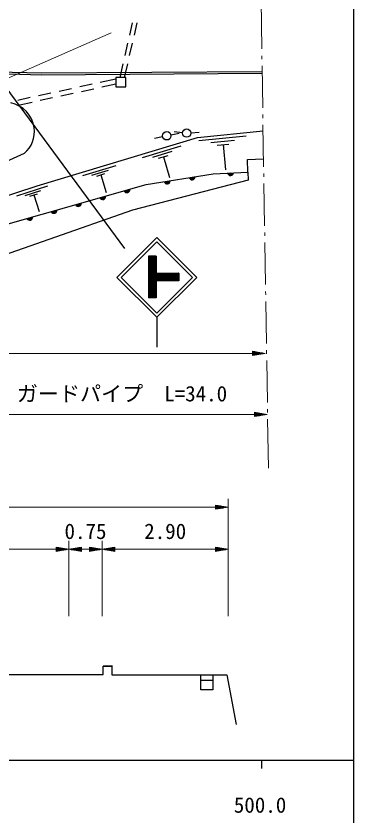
# Model space of a CAD drawing. Units: millimetres, scale not verified. Extents: x 40000 to 680000, y 20000 to 380000.
# Drawn here: x 538861 to 579000, y 198357 to 293400 of the extents above; entities that cross this region are included whole.
import ezdxf
from ezdxf.enums import TextEntityAlignment as Align

# ---------------------------------------------------------------- set-up
doc = ezdxf.new("R2010")
doc.units = ezdxf.units.MM
doc.header["$LTSCALE"] = 1000
for name, color, linetype, lineweight in [('M-BGD', 7, 'Continuous', 25), ('M-BGD-HTXT', 7, 'Continuous', 13), ('M-STR-HTXT', 7, 'Continuous', 13), ('M-STR-STRC', 7, 'Continuous', 25), ('M-STR-STRD', 7, 'Continuous', 25), ('M-TTL-BAND', 7, 'Continuous', 25)]:
    doc.layers.add(name, color=color, linetype=linetype, lineweight=lineweight)
doc.styles.add('ＭＳ ゴシック', font='')
doc.styles.get('ＭＳ ゴシック').set_extended_font_data('MS Gothic')

msp = doc.modelspace()

# ---------------------------------------------------------------- hatches: boundary and pattern name
at = {"layer": 'M-STR-STRC'}
h = msp.add_hatch(dxfattribs=at)
h.set_pattern_fill('USER', color=256, style=0, pattern_type=2)
h.set_pattern_definition([(45, (39932, 386076), (-70.7128, 70.7128), []), (135, (39932, 386076), (-70.71634, -70.71634), [])])
h.paths.add_polyline_path([(558199, 261952), (558199, 262852), (555506, 262852), (555506, 264885), (554606, 264885), (554606, 259920), (555506, 259920), (555506, 261952)])

# ---------------------------------------------------------------- linework, layer by layer
at = {"layer": 'M-BGD'}
for p, q in [((552665, 292599), (552330, 291137)), ((553211, 292604), (552876, 291141)), ((552107, 290162), (551772, 288700)), ((552653, 290167), (552318, 288704)), ((551549, 287726), (551176, 286097)), ((552095, 287730), (551721, 286097)), ((547888, 285296), (546423, 284976)), ((550703, 285909), (548865, 285508)), ((550703, 285294), (549073, 284940)), ((543003, 284232), (541537, 283912)), ((545445, 284764), (543980, 284444)), ((545653, 284195), (544188, 283876)), ((548096, 284727), (546630, 284408)), ((540560, 283700), (539094, 283380)), ((543211, 283663), (541745, 283344)), ((540768, 283131), (539302, 282812)), ((557255, 279269), (558235, 279470)), ((558631, 279539), (557635, 279631)), ((559627, 279527), (560625, 279595)), ((556278, 279056), (555304, 278830)), ((560556, 278597), (566186, 279145)), ((562000, 278359), (564815, 278633)), ((553870, 276592), (558476, 277982)), ((562740, 278052), (564148, 278189)), ((563444, 278120), (563737, 275117)), ((555114, 276632), (557417, 277327)), ((555782, 276499), (556934, 276846)), ((556358, 276673), (557100, 274216)), ((546810, 274461), (550744, 275648)), ((547873, 274496), (549840, 275089)), ((548444, 274382), (549427, 274679)), ((548935, 274530), (549569, 272432)), ((538959, 272026), (542648, 273235)), ((539962, 272082), (541806, 272687)), ((540504, 271987), (541426, 272290)), ((540965, 272139), (541610, 270171)), ((560814, 214493), (562232, 214493))]:
    msp.add_line(p, q, dxfattribs=at)
msp.add_lwpolyline([(551902, 286097), (550703, 286097), (550703, 285001), (551902, 285001)], close=True, dxfattribs=at)
for points in [[(502998, 258323), (529004, 269182), (541370, 273237), (560416, 278985), (568204, 279744)], [(539847, 277074), (533695, 274299), (500047, 260825)], [(566412, 274842), (566357, 276361), (568256, 276444)], [(511812, 258713), (529570, 266336), (554316, 273365), (562270, 274649), (566412, 274842)], [(566412, 274842), (566440, 273903), (552686, 270341), (532801, 263353), (517197, 256863)], [(441522, 210242), (441522, 215163), (461375, 215163), (461375, 216028), (462239, 216028), (462239, 215163), (500003, 215163), (500003, 215948), (510976, 215948), (510976, 215149), (549219, 215149), (549219, 216155), (550327, 216155), (549219, 216155), (550261, 216155), (550261, 215136), (563917, 215136), (565004, 209216)], [(562232, 215136), (562232, 213340), (560814, 213340), (560814, 215136)]]:
    msp.add_lwpolyline(points, dxfattribs=at)
for centre in [(556765, 279169), (559128, 279492)]:
    msp.add_circle(centre, 500, dxfattribs=at)
for centre, radius, start, end in [((537537, 279630), 3520, 8.20375, 78.62095), ((537616, 279685), 3434, 310.51628, 7.49025), ((564338, 274800), 354, 191.46928, 353.87445), ((564338, 274800), 283, 193.69331, 351.65041), ((564338, 274800), 212, 197.43964, 347.90409), ((564338, 274800), 142, 205.15137, 340.19236), ((564338, 274800), 100, 215.46903, 329.8747), ((564338, 274800), 100, 215.46903, 329.8747), ((556803, 273821), 354, 197.96914, 0.37432), ((556803, 273821), 283, 200.19318, 358.15028), ((556803, 273821), 212, 203.9395, 354.40395), ((556803, 273821), 142, 211.65123, 346.69222), ((556803, 273821), 100, 221.9689, 336.37456), ((556803, 273821), 100, 221.9689, 336.37456), ((559765, 274299), 354, 197.96914, 0.37432), ((559765, 274299), 283, 200.19318, 358.15028), ((559765, 274299), 212, 203.9395, 354.40395), ((559765, 274299), 142, 211.65123, 346.69222), ((559765, 274299), 100, 221.9689, 336.37456), ((559765, 274299), 100, 221.9689, 336.37456), ((552029, 272771), 354, 204.65409, 7.05927), ((552029, 272771), 283, 206.87813, 4.83523), ((552029, 272771), 212, 210.62445, 1.0889), ((549143, 271952), 354, 204.65409, 7.05927), ((549143, 271952), 283, 206.87813, 4.83523), ((549143, 271952), 212, 210.62445, 1.0889), ((549143, 271952), 142, 218.33618, 353.37717), ((549143, 271952), 100, 228.65384, 343.05951), ((549143, 271952), 100, 228.65384, 343.05951), ((552029, 272771), 142, 218.33618, 353.37717), ((552029, 272771), 100, 228.65384, 343.05951), ((552029, 272771), 100, 228.65384, 343.05951), ((546257, 271132), 354, 204.65409, 7.05927), ((546257, 271132), 283, 206.87813, 4.83523), ((546257, 271132), 212, 210.62445, 1.0889), ((546257, 271132), 142, 218.33618, 353.37717), ((546257, 271132), 100, 228.65384, 343.05951), ((546257, 271132), 100, 228.65384, 343.05951), ((543371, 270312), 354, 204.65409, 7.05927), ((543371, 270312), 283, 206.87813, 4.83523), ((543371, 270312), 212, 210.62445, 1.0889), ((543371, 270312), 142, 218.33618, 353.37717), ((543371, 270312), 100, 228.65384, 343.05951), ((543371, 270312), 100, 228.65384, 343.05951), ((540485, 269493), 354, 204.65409, 7.05927), ((540485, 269493), 283, 206.87813, 4.83523), ((540485, 269493), 212, 210.62445, 1.0889), ((540485, 269493), 142, 218.33618, 353.37717), ((540485, 269493), 100, 228.65384, 343.05951), ((540485, 269493), 100, 228.65384, 343.05951)]:
    msp.add_arc(centre, radius, start, end, dxfattribs=at)
at = {"layer": 'M-BGD-HTXT'}
for p, q in [((568050, 289480), (567958, 295272)), ((568068, 288280), (568062, 288680)), ((568160, 282481), (568081, 287480)), ((568179, 281281), (568173, 281681)), ((568271, 275482), (568192, 280481)), ((568290, 274282), (568284, 274682)), ((568382, 268483), (568303, 273482)), ((568401, 267283), (568394, 267683)), ((568492, 261483), (568413, 266483)), ((568511, 260284), (568505, 260684)), ((568603, 254484), (568524, 259484)), ((568622, 253284), (568616, 253684)), ((568714, 247485), (568635, 252485)), ((568733, 246285), (568726, 246685)), ((568837, 239694), (568745, 245485))]:
    msp.add_line(p, q, dxfattribs=at)
at = {"layer": 'M-STR-HTXT'}
for p, q in [((423240, 253323), (566933, 253323)), ((568433, 253323), (566933, 253573)), ((566933, 253573), (566933, 253073)), ((567233, 253523), (566933, 253523)), ((566933, 253473), (567533, 253473)), ((567833, 253423), (566933, 253423)), ((566933, 253373), (568133, 253373)), ((568433, 253323), (566933, 253073)), ((568433, 253323), (566933, 253323)), ((566933, 253273), (568133, 253273)), ((567833, 253223), (566933, 253223)), ((566933, 253173), (567533, 253173)), ((567233, 253123), (566933, 253123)), ((568675, 246066), (567175, 246316)), ((567175, 246316), (567175, 245816)), ((567475, 246266), (567175, 246266)), ((567175, 246216), (567775, 246216)), ((568075, 246166), (567175, 246166)), ((535723, 246066), (567175, 246066)), ((567175, 246116), (568375, 246116)), ((568675, 246066), (567175, 245816)), ((568675, 246066), (567175, 246066)), ((567175, 246016), (568375, 246016)), ((568075, 245966), (567175, 245966)), ((567175, 245916), (567775, 245916)), ((567475, 245866), (567175, 245866)), ((564062, 222107), (564062, 236042)), ((512607, 235042), (545129, 235042)), ((545129, 235042), (549098, 235042)), ((549098, 235042), (562562, 235042)), ((564062, 235042), (562562, 235292)), ((562562, 235292), (562562, 234792)), ((562862, 235242), (562562, 235242)), ((562562, 235192), (563162, 235192)), ((563462, 235142), (562562, 235142)), ((562562, 235092), (563762, 235092)), ((564062, 235042), (562562, 234792)), ((564062, 235042), (562562, 235042)), ((562562, 234992), (563762, 234992)), ((563462, 234942), (562562, 234942)), ((562562, 234892), (563162, 234892)), ((562862, 234842), (562562, 234842)), ((545129, 222107), (545129, 231042)), ((549098, 222107), (549098, 231042)), ((514107, 230042), (543629, 230042)), ((545129, 230042), (543629, 230292)), ((543629, 230292), (543629, 229792)), ((543929, 230242), (543629, 230242)), ((543629, 230192), (544229, 230192)), ((544529, 230142), (543629, 230142)), ((543629, 230092), (544829, 230092)), ((545129, 230042), (543629, 229792)), ((545129, 230042), (543629, 230042)), ((545129, 230042), (546629, 230292)), ((545129, 230042), (546629, 229792)), ((545129, 230042), (546629, 230042)), ((546629, 230092), (545429, 230092)), ((545729, 230142), (546629, 230142)), ((546629, 230192), (546029, 230192)), ((546329, 230242), (546629, 230242)), ((546629, 229792), (546629, 230292)), ((546629, 230042), (547598, 230042)), ((549098, 230042), (547598, 230292)), ((547598, 230292), (547598, 229792)), ((547898, 230242), (547598, 230242)), ((547598, 230192), (548198, 230192)), ((548498, 230142), (547598, 230142)), ((547598, 230092), (548798, 230092)), ((549098, 230042), (547598, 229792)), ((549098, 230042), (547598, 230042)), ((549098, 230042), (550598, 230292)), ((549098, 230042), (550598, 229792)), ((549098, 230042), (550598, 230042)), ((550598, 230092), (549398, 230092)), ((549698, 230142), (550598, 230142)), ((550598, 230192), (549998, 230192)), ((550298, 230242), (550598, 230242)), ((550598, 229792), (550598, 230292)), ((550598, 230042), (562562, 230042)), ((564062, 230042), (562562, 230292)), ((562562, 230292), (562562, 229792)), ((562862, 230242), (562562, 230242)), ((562562, 230192), (563162, 230192)), ((563462, 230142), (562562, 230142)), ((562562, 230092), (563762, 230092)), ((564062, 230042), (562562, 229792)), ((564062, 230042), (562562, 230042)), ((543629, 229992), (544829, 229992)), ((544529, 229942), (543629, 229942)), ((543629, 229892), (544229, 229892)), ((543929, 229842), (543629, 229842)), ((546629, 229992), (545429, 229992)), ((545729, 229942), (546629, 229942)), ((546629, 229892), (546029, 229892)), ((546329, 229842), (546629, 229842)), ((547598, 229992), (548798, 229992)), ((548498, 229942), (547598, 229942)), ((547598, 229892), (548198, 229892)), ((547898, 229842), (547598, 229842)), ((550598, 229992), (549398, 229992)), ((549698, 229942), (550598, 229942)), ((550598, 229892), (549998, 229892)), ((550298, 229842), (550598, 229842)), ((562562, 229992), (563762, 229992)), ((563462, 229942), (562562, 229942)), ((562562, 229892), (563162, 229892)), ((562862, 229842), (562562, 229842))]:
    msp.add_line(p, q, dxfattribs=at)
msp.add_lwpolyline([(550156, 291395), (505711, 271866), (474261, 271866)], dxfattribs=at)
at = {"layer": 'M-STR-STRC'}
for p, q in [((551789, 265793), (537123, 285669)), ((550850, 262347), (555588, 267084)), ((555588, 267084), (560325, 262347)), ((551345, 262347), (555588, 266589)), ((555588, 266589), (559831, 262347)), ((554606, 264885), (554606, 259920)), ((555506, 264885), (554606, 264885)), ((555506, 264885), (555506, 262852)), ((550850, 262347), (555588, 257609)), ((551345, 262347), (555588, 258104)), ((555506, 262852), (558199, 262852)), ((555588, 258104), (559831, 262347)), ((555588, 257609), (560325, 262347)), ((558199, 262852), (558199, 261952)), ((558199, 261952), (555506, 261952)), ((555506, 261952), (555506, 259920)), ((555506, 259920), (554606, 259920)), ((555588, 257609), (555588, 254053))]:
    msp.add_line(p, q, dxfattribs=at)
at = {"layer": 'M-STR-STRD'}
for p, q in [((521401, 287199), (541885, 286630)), ((521396, 286999), (541883, 286430)), ((541883, 286430), (568095, 286604)), ((541885, 286630), (568092, 286804))]:
    msp.add_line(p, q, dxfattribs=at)
at = {"layer": 'M-TTL-BAND'}
for p, q in [((579000, 20000), (579000, 370000)), ((40000, 205000), (579000, 205000)), ((568000, 205000), (568000, 204000))]:
    msp.add_line(p, q, dxfattribs=at)

# ---------------------------------------------------------------- texts
at = {"layer": 'M-STR-HTXT', "style": 'ＭＳ ゴシック'}
for s, p in [('ガードパイプ  L=34.0', (551449, 247066)), ('0.75', (547114, 230716)), ('2.90', (556580, 230716))]:
    msp.add_text(s, height=1833, dxfattribs=at).set_placement(p, align=Align.BOTTOM_CENTER)
at = {"layer": 'M-TTL-BAND', "style": 'ＭＳ ゴシック'}
msp.add_text('500.0', height=1833, dxfattribs=at).set_placement((567844, 198195), align=Align.BOTTOM_CENTER)

doc.saveas('drawing.dxf')
